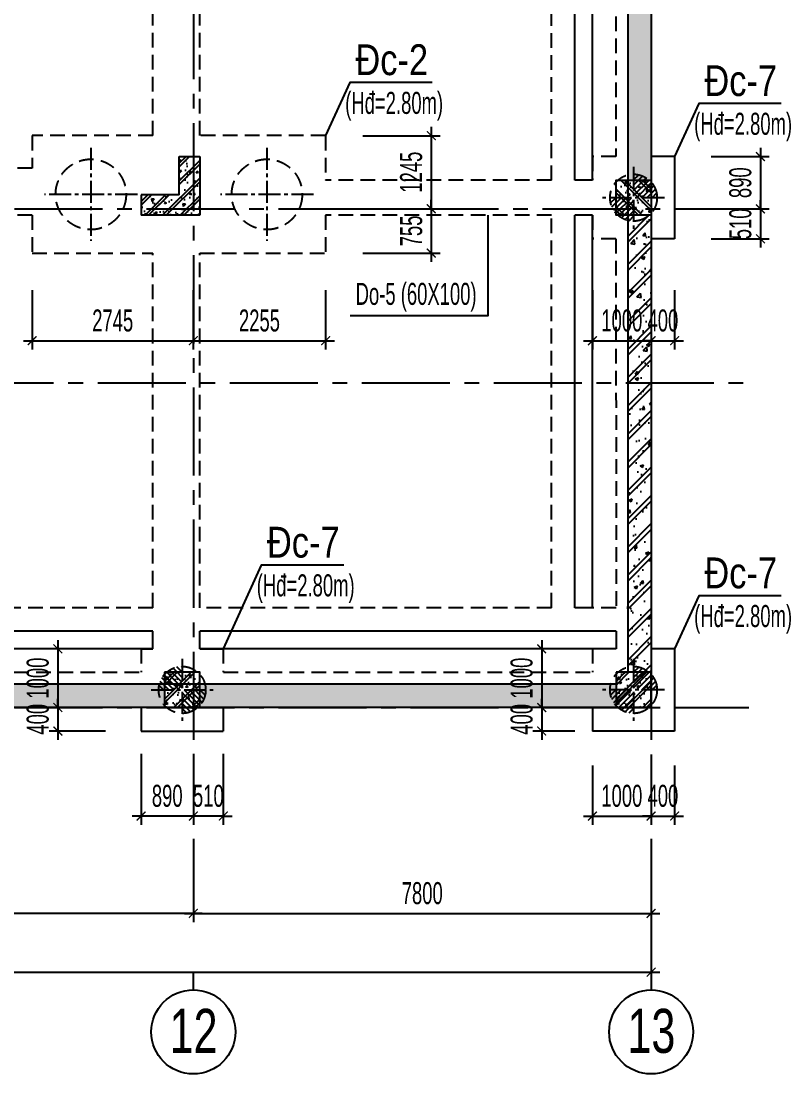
# Model space of a CAD drawing. Extents: x 1719887 to 1865417, y -150890 to 59748.
# Drawn here: x 1827744 to 1840862, y -125375 to -107451 of the extents above; entities that cross this region are included whole.
import ezdxf
from ezdxf.enums import TextEntityAlignment as Align

# ---------------------------------------------------------------- set-up
doc = ezdxf.new("R2010")
doc.units = 0
doc.header["$LTSCALE"] = 1000
doc.header["$MEASUREMENT"] = 0
doc.header["$PDMODE"] = 3
doc.linetypes.add('CENTER2', pattern=[1.125, 0.75, -0.125, 0.125, -0.125])
doc.linetypes.add('HIDDEN', pattern=[0.375, 0.25, -0.125])
doc.layers.get('0').update_dxf_attribs({"linetype": 'CONTINUOUS'})
doc.layers.get('Defpoints').update_dxf_attribs({"linetype": 'CONTINUOUS'})
for name, color, linetype in [('CDC.01.AXIS', 160, 'CENTER2'), ('CDC.02.DIM', 1, 'CONTINUOUS'), ('CDC.03.BORDER', 3, 'CONTINUOUS'), ('CDC.04.HIDDEN', 8, 'HIDDEN'), ('CDC.05.STEEL', 4, 'CONTINUOUS'), ('CDC.06.TEXT', 2, 'CONTINUOUS'), ('CDC.10.HATCH', 9, 'CONTINUOUS'), ('CDC.11.NOTE', 8, 'CONTINUOUS'), ('KCS_CHI', 1, 'CONTINUOUS')]:
    doc.layers.add(name, color=color, linetype=linetype)
doc.styles.add('ARIAL', font='arial.ttf', dxfattribs={"width": 0.6})
doc.dimstyles.new('D150', dxfattribs={"dimscale": 150, "dimtxt": 2.5, "dimasz": 1, "dimexe": 1, "dimexo": 0, "dimgap": 1, "dimtad": 1, "dimdec": 0, "dimdsep": 46, "dimtxsty": 'ARIAL', "dimblk": 'ARCHTICK', "dimcen": 1, "dimdle": 1, "dimclrd": 1, "dimclre": 1, "dimclrt": 2, "dimadec": 0, "dimazin": 0, "dimtfac": 0.00072, "dimtdec": 0, "dimtix": 1, "dimtmove": 2, "dimatfit": 3, "dimldrblk": 'ARCHTICK', "dimfxl": 1, "dimtolj": 1, "dimlwd": -1, "dimlwe": -1, "dimarcsym": 0})

# ---------------------------------------------------------------- blocks, each defined once
blk = doc.blocks.new('_ARCHTICK')
at = {"color": 0, "linetype": 'ByBlock', "const_width": 0.15}
blk.add_lwpolyline([(-0.5, -0.5), (0.5, 0.5)], dxfattribs=at)
blk = doc.blocks.new('*D15')
at = {"layer": 'CDC.02.DIM', "color": 1, "transparency": 16777216}
for p, q in [((1734550, -121372), (1734550, -123792)), ((1838480, -121372), (1838480, -123792)), ((1734400, -123642), (1838630, -123642))]:
    blk.add_line(p, q, dxfattribs=at)
at = {"layer": 'Defpoints', "color": 0, "transparency": 16777216}
for p in [(1734550, -121372), (1838480, -121372), (1838480, -123642)]:
    blk.add_point(p, dxfattribs=at)
at = {"layer": 'CDC.02.DIM', "color": 1, "transparency": 16777216, "xscale": 150, "yscale": 150, "zscale": 150, "rotation": 180}
blk.add_blockref('_ARCHTICK', (1734550, -123642), dxfattribs=at)
at = {"layer": 'CDC.02.DIM', "color": 1, "transparency": 16777216, "xscale": 150, "yscale": 150, "zscale": 150}
blk.add_blockref('_ARCHTICK', (1838480, -123642), dxfattribs=at)
at = {"layer": 'CDC.02.DIM', "color": 2, "transparency": 16777216, "insert": (1786515, -123300), "char_height": 375, "attachment_point": 5, "style": 'ARIAL'}
blk.add_mtext('\\A1;103930', dxfattribs=at)
blk = doc.blocks.new('MONG')
at = {"layer": 'CDC.10.HATCH'}
h = blk.add_hatch(dxfattribs=at)
h.set_pattern_fill('CHAU-01', color=256, scale=80, style=0, pattern_type=2)
h.set_pattern_definition([(50, (-5e-10, -95344.57), (573.80815, -50.20171), [60, -660]), (355, (-5e-10, -95344.6), (-111.00107, 601.7537), [48, -528]), (100.4514, (47.8, -95348.76), (462.8075, 551.55163), [50.99215, -560.91369]), (46.1842, (-5e-10, -95184.6), (853.79284, -132.4152), [90, -990]), (96.6356, (71.15, -95195.6), (747.73016, 779.2943), [76.48823, -841.3704]), (351.1842, (-5e-10, -95184.6), (747.72956, 779.2949), [72, -792]), (21, (80, -95224.57), (477.52564, -322.09511), [60, -660]), (326, (80, -95224.6), (194.65227, 580.12004), [48, -528]), (71.4514, (119.8, -95251.4), (672.1781, 258.0244), [50.99215, -560.91369]), (37.5, (-5e-10, -95344.57), (9.727884, 266.315083), [0, -521.6, 0, -536, 0, -530]), (7.5, (-5e-10, -95344.57), (210.45563, 315.52937), [0, -305.6, 0, -509.6, 0, -202]), (327.5, (-178.4, -95344.57), (427.05795, -18.043897), [0, -200, 0, -624, 0, -828]), (317.5, (-258.4, -95344.57), (466.548935, 80.083986), [0, -260, 0, -414.4, 0, -588]), (45, (-5e-10, -95344.57), (-240.416306, 240.416306), []), (45, (-5e-10, -95246.57), (-240.416306, 240.416306), [])])
h.paths.add_polyline_path([(1838481, -103813), (1838081, -103813), (1838081, -110158), (1838481, -110158)])
h.paths.add_polyline_path([(1838481, -96348), (1838081, -96348), (1838081, -103213), (1838481, -103213)])
h.paths.add_polyline_path([(1838480, -87748), (1838080, -87748), (1838080, -95748), (1838480, -95748)])
h.paths.add_polyline_path([(1838480, -80497), (1838080, -80497), (1838080, -87148), (1838480, -87148)])
h.paths.add_polyline_path([(1838480, -73338), (1838080, -73338), (1838080, -79897), (1838480, -79897)])
h.paths.add_polyline_path([(1838480, -68554), (1838080, -68554), (1838080, -72738), (1838480, -72738)])
h.paths.add_polyline_path([(1838481, -116048), (1838481, -116048), (1838481, -116648), (1838481, -116648)])
h = blk.add_hatch(dxfattribs=at)
h.set_pattern_fill('CHAU-01', color=256, scale=50, style=0, pattern_type=2)
h.set_pattern_definition([(230, (3571359.47, -183495.4), (-358.63009, 31.376067), [37.5, -412.5]), (175, (3571359.47, -183495.4), (69.37567, -376.09607), [30, -330]), (280.4514, (3571329.6, -183492.77), (-289.25469, -344.71977), [31.870095, -350.571056]), (226.1842, (3571359.47, -183595.4), (-533.62052, 82.75951), [56.25, -618.75]), (276.6356, (3571315, -183588.5), (-467.33135, -487.05894), [47.80514, -525.8565]), (171.1842, (3571359.47, -183595.4), (-467.33097, -487.0593), [45, -495]), (201, (3571309.47, -183570.4), (-298.453526, 201.309445), [37.5, -412.5]), (146, (3571309.47, -183570.4), (-121.657666, -362.57502), [30, -330]), (251.4514, (3571284.6, -183553.6), (-420.111314, -161.26525), [31.870095, -350.571056]), (217.5, (3571359.47, -183495.39), (-6.079928, -166.446927), [0, -326, 0, -335, 0, -331.25]), (187.5, (3571359.47, -183495.39), (-131.534769, -197.205856), [0, -191, 0, -318.5, 0, -126.25]), (147.5, (3571470.97, -183495.39), (-266.911218, 11.277436), [0, -125, 0, -390, 0, -517.5]), (137.5, (3571520.97, -183495.39), (-291.593085, -50.05249), [0, -162.5, 0, -259, 0, -367.5]), (225, (3571359.47, -183495.39), (150.26019, -150.26019), []), (225, (3571359.47, -183556.64), (150.26019, -150.26019), [])])
h.paths.add_polyline_path([(1830680, -110648), (1830790, -110648), (1830790, -109757), (1830680, -109757)])
h.paths.add_polyline_path([(1829790, -110648), (1830680, -110648), (1830680, -109757), (1830440, -109757), (1830440, -110407), (1829790, -110407)])
h.paths.add_polyline_path([(1829790, -110757), (1830680, -110757), (1830680, -110648), (1829790, -110648)])
h.paths.add_polyline_path([(1830680, -110757), (1830790, -110757), (1830790, -110648), (1830680, -110648)])
h = blk.add_hatch(dxfattribs=at)
h.set_pattern_fill('CHAU-01', color=256, scale=50, angle=270, style=0, pattern_type=2)
h.set_pattern_definition([(320, (89124.7, -417479.05), (-31.376067, -358.63009), [37.5, -412.5]), (265, (89124.7, -417479.05), (376.09607, 69.37567), [30, -330]), (10.4514, (89122.08, -417508.93), (344.71977, -289.25469), [31.870095, -350.571056]), (316.1842, (89224.7, -417479.05), (-82.75951, -533.62052), [56.25, -618.75]), (6.6356, (89217.8, -417523.5), (487.05894, -467.33135), [47.80514, -525.8565]), (261.1842, (89224.7, -417479.05), (487.0593, -467.33097), [45, -495]), (291, (89199.7, -417529.05), (-201.309445, -298.453526), [37.5, -412.5]), (236, (89199.7, -417529.05), (362.57502, -121.657666), [30, -330]), (341.4514, (89182.92, -417553.9), (161.26525, -420.111314), [31.870095, -350.571056]), (307.5, (89124.69, -417479.05), (166.446927, -6.079928), [0, -326, 0, -335, 0, -331.25]), (277.5, (89124.7, -417479.05), (197.205856, -131.534769), [0, -191, 0, -318.5, 0, -126.25]), (237.5, (89124.7, -417367.55), (-11.277436, -266.911218), [0, -125, 0, -390, 0, -517.5]), (227.5, (89124.7, -417317.55), (50.05249, -291.593085), [0, -162.5, 0, -259, 0, -367.5]), (315, (89124.7, -417479.05), (150.26019, 150.26019), []), (315, (89185.94, -417479.05), (150.26019, 150.26019), [])])
h.paths.add_polyline_path([(1838481, -110758), (1837881, -110758), (1837881, -110158), (1838481, -110158)])
h = blk.add_hatch(dxfattribs=at)
h.set_pattern_fill('CHAU-01', color=256, scale=80, style=0, pattern_type=2)
h.set_pattern_definition([(50, (0, 0), (573.80815, -50.20171), [60, -660]), (355, (0, 0), (-111.00107, 601.7537), [48, -528]), (100.4514, (47.8, -4.2), (462.8075, 551.55163), [50.99215, -560.91369]), (46.1842, (0, 160), (853.79284, -132.4152), [90, -990]), (96.6356, (71.15, 149), (747.73016, 779.2943), [76.48823, -841.3704]), (351.1842, (0, 160), (747.72956, 779.2949), [72, -792]), (21, (80, 120), (477.52564, -322.09511), [60, -660]), (326, (80, 120), (194.65227, 580.12004), [48, -528]), (71.4514, (119.8, 93.16), (672.1781, 258.0244), [50.99215, -560.91369]), (37.5, (0, 0), (9.727884, 266.315083), [0, -521.6, 0, -536, 0, -530]), (7.5, (0, 0), (210.45563, 315.52937), [0, -305.6, 0, -509.6, 0, -202]), (327.5, (-178.4, 0), (427.05795, -18.043897), [0, -200, 0, -624, 0, -828]), (317.5, (-258.4, 0), (466.548935, 80.083986), [0, -260, 0, -414.4, 0, -588]), (45, (0, 0), (-240.416306, 240.416306), []), (45, (0, 98), (-240.416306, 240.416306), [])])
h.paths.add_polyline_path([(1838480, -110758), (1838081, -110758), (1838081, -113608), (1838480, -113608)])
h.paths.add_polyline_path([(1838480, -113608), (1838081, -113608), (1838081, -118538), (1838480, -118538)])
h = blk.add_hatch(dxfattribs=at)
h.set_pattern_fill('CHAU-01', color=256, scale=50, angle=270, style=0, pattern_type=2)
h.set_pattern_definition([(220, (3579546.3, -425858.95), (31.376067, -358.63009), [37.5, -412.5]), (275, (3579546.3, -425858.95), (-376.09607, 69.37567), [30, -330]), (169.5486, (3579548.92, -425888.84), (-344.71977, -289.25469), [31.870095, -350.571056]), (223.8158, (3579446.3, -425858.95), (82.75951, -533.62052), [56.25, -618.75]), (173.3644, (3579453.2, -425903.4), (-487.05894, -467.33135), [47.80514, -525.8565]), (278.8158, (3579446.3, -425858.95), (-487.0593, -467.33097), [45, -495]), (249, (3579471.3, -425908.95), (201.309445, -298.453526), [37.5, -412.5]), (304, (3579471.3, -425908.95), (-362.57502, -121.657666), [30, -330]), (198.5486, (3579488.1, -425933.82), (-161.26525, -420.111314), [31.870095, -350.571056]), (232.5, (3579546.31, -425858.95), (-166.446927, -6.079928), [0, -326, 0, -335, 0, -331.25]), (262.5, (3579546.3, -425858.95), (-197.205856, -131.534769), [0, -191, 0, -318.5, 0, -126.25]), (302.5, (3579546.31, -425747.45), (11.277436, -266.911218), [0, -125, 0, -390, 0, -517.5]), (312.5, (3579546.3, -425697.45), (-50.05249, -291.593085), [0, -162.5, 0, -259, 0, -367.5]), (225, (3579546.3, -425858.95), (-150.26019, 150.26019), []), (225, (3579485.06, -425858.95), (-150.26019, 150.26019), [])])
h.paths.add_polyline_path([(1830190, -119138), (1830790, -119138), (1830790, -118538), (1830190, -118538)])
h = blk.add_hatch(dxfattribs=at)
h.set_pattern_fill('CHAU-01', color=256, scale=50, angle=270, style=0, pattern_type=2)
h.set_pattern_definition([(220, (3587237.25, -425859.02), (31.376067, -358.63009), [37.5, -412.5]), (275, (3587237.25, -425859.02), (-376.09607, 69.37567), [30, -330]), (169.5486, (3587239.86, -425888.9), (-344.71977, -289.25469), [31.870095, -350.571056]), (223.8158, (3587137.25, -425859.02), (82.75951, -533.62052), [56.25, -618.75]), (173.3644, (3587144.15, -425903.5), (-487.05894, -467.33135), [47.80514, -525.8565]), (278.8158, (3587137.25, -425859), (-487.0593, -467.33097), [45, -495]), (249, (3587162.25, -425909.02), (201.309445, -298.453526), [37.5, -412.5]), (304, (3587162.25, -425909.02), (-362.57502, -121.657666), [30, -330]), (198.5486, (3587179.03, -425933.9), (-161.26525, -420.111314), [31.870095, -350.571056]), (232.5, (3587237.25, -425859.02), (-166.446927, -6.079928), [0, -326, 0, -335, 0, -331.25]), (262.5, (3587237.25, -425859.02), (-197.205856, -131.534769), [0, -191, 0, -318.5, 0, -126.25]), (302.5, (3587237.25, -425747.52), (11.277436, -266.911218), [0, -125, 0, -390, 0, -517.5]), (312.5, (3587237.25, -425697.52), (-50.05249, -291.593085), [0, -162.5, 0, -259, 0, -367.5]), (225, (3587237.25, -425859.02), (-150.26019, 150.26019), []), (225, (3587176, -425859.02), (-150.26019, 150.26019), [])])
h.paths.add_polyline_path([(1837881, -119138), (1838481, -119138), (1838481, -118538), (1837881, -118538)])
h = blk.add_hatch(dxfattribs=at)
h.set_pattern_fill('CHAU-01', color=256, scale=80, style=0, pattern_type=2)
h.set_pattern_definition([(50, (0, 0), (573.80815, -50.20171), [60, -660]), (355, (0, 0), (-111.00107, 601.7537), [48, -528]), (100.4514, (47.8, -4.2), (462.8075, 551.55163), [50.99215, -560.91369]), (46.1842, (0, 160), (853.79284, -132.4152), [90, -990]), (96.6356, (71.15, 149), (747.73016, 779.2943), [76.48823, -841.3704]), (351.1842, (0, 160), (747.72956, 779.2949), [72, -792]), (21, (80, 120), (477.52564, -322.09511), [60, -660]), (326, (80, 120), (194.65227, 580.12004), [48, -528]), (71.4514, (119.8, 93.16), (672.1781, 258.0244), [50.99215, -560.91369]), (37.5, (0, 0), (9.727884, 266.315083), [0, -521.6, 0, -536, 0, -530]), (7.5, (0, 0), (210.45563, 315.52937), [0, -305.6, 0, -509.6, 0, -202]), (327.5, (-178.4, 0), (427.05795, -18.043897), [0, -200, 0, -624, 0, -828]), (317.5, (-258.4, 0), (466.548935, 80.083986), [0, -260, 0, -414.4, 0, -588]), (45, (0, 0), (-240.416306, 240.416306), []), (45, (0, 98), (-240.416306, 240.416306), [])])
h.paths.add_polyline_path([(1837881, -118738), (1830790, -118738), (1830790, -119138), (1837881, -119138)])
h.paths.add_polyline_path([(1830190, -118738), (1822680, -118738), (1822680, -119138), (1830190, -119138)])
h.paths.add_polyline_path([(1822080, -118738), (1814480, -118738), (1814480, -119138), (1822080, -119138)])
h.paths.add_polyline_path([(1813880, -118738), (1806230, -118737), (1806230, -119137), (1813880, -119138)])
h.paths.add_polyline_path([(1805630, -118737), (1798170, -118737), (1798170, -119137), (1805630, -119137)])
h.paths.add_polyline_path([(1797570, -118737), (1790304, -118737), (1790304, -119137), (1797570, -119137)])
h.paths.add_polyline_path([(1789255, -118737), (1781880, -118737), (1781880, -119137), (1789255, -119137)])
h.paths.add_polyline_path([(1765130, -118737), (1757480, -118737), (1757480, -119137), (1765130, -119137)])
h.paths.add_polyline_path([(1756880, -118737), (1749280, -118737), (1749280, -119137), (1756880, -119137)])
h.paths.add_polyline_path([(1748680, -118737), (1741170, -118737), (1741170, -119137), (1748680, -119137)])
h.paths.add_polyline_path([(1740570, -118737), (1735149, -118737), (1735149, -119137), (1740570, -119137)])
at = {"layer": 'CDC.01.AXIS', "ltscale": 2}
for p, q in [((1830680, -61938), (1830680, -120474)), ((1838480, -61938), (1838480, -120474)), ((1733131, -110648), (1840145, -110648)), ((1734550, -113608), (1840145, -113608)), ((1733131, -119138), (1840145, -119138))]:
    blk.add_line(p, q, dxfattribs=at)
at = {"layer": 'CDC.05.STEEL'}
for p, q in [((1838080, -68112), (1838081, -118538)), ((1838480, -67954), (1838481, -118538)), ((1837881, -118738), (1735149, -118737)), ((1838481, -119138), (1734550, -119137))]:
    blk.add_line(p, q, dxfattribs=at)
at = {"layer": 'CDC.05.STEEL', "ltscale": 2000}
for p, q in [((1830440, -110407), (1830440, -109757)), ((1830440, -109757), (1830790, -109757)), ((1830790, -109757), (1830790, -110757)), ((1829790, -110407), (1829790, -110757)), ((1830440, -110407), (1829790, -110407)), ((1830790, -110757), (1829790, -110757))]:
    blk.add_line(p, q, dxfattribs=at)
for points in [[(1838481, -110158), (1838481, -110758), (1837881, -110758), (1837881, -110158)], [(1830190, -118538), (1830190, -119138), (1830790, -119138), (1830790, -118538)], [(1837881, -118538), (1837881, -119138), (1838481, -119138), (1838481, -118538)]]:
    blk.add_lwpolyline(points, close=True, dxfattribs=at)
blk = doc.blocks.new('*D33')
at = {"layer": 'CDC.02.DIM', "color": 1, "transparency": 16777216}
for p, q in [((1822430, -121372), (1822430, -122792)), ((1830680, -121372), (1830680, -122792)), ((1830830, -122642), (1822280, -122642))]:
    blk.add_line(p, q, dxfattribs=at)
at = {"layer": 'Defpoints', "color": 0, "transparency": 16777216}
for p in [(1822430, -121372), (1830680, -121372), (1822430, -122642)]:
    blk.add_point(p, dxfattribs=at)
at = {"layer": 'CDC.02.DIM', "color": 1, "transparency": 16777216, "xscale": 150, "yscale": 150, "zscale": 150, "rotation": 180}
blk.add_blockref('_ARCHTICK', (1822430, -122642), dxfattribs=at)
at = {"layer": 'CDC.02.DIM', "color": 1, "transparency": 16777216, "xscale": 150, "yscale": 150, "zscale": 150}
blk.add_blockref('_ARCHTICK', (1830680, -122642), dxfattribs=at)
at = {"layer": 'CDC.02.DIM', "color": 2, "transparency": 16777216, "insert": (1826555, -122300), "char_height": 375, "attachment_point": 5, "style": 'ARIAL'}
blk.add_mtext('\\A1;8250', dxfattribs=at)
blk = doc.blocks.new('*D38')
at = {"layer": 'CDC.02.DIM', "color": 1, "transparency": 16777216}
for p, q in [((1830680, -121372), (1830680, -122792)), ((1838480, -121372), (1838480, -122792)), ((1830530, -122642), (1838630, -122642))]:
    blk.add_line(p, q, dxfattribs=at)
at = {"layer": 'Defpoints', "color": 0, "transparency": 16777216}
for p in [(1830680, -121372), (1838480, -121372), (1838480, -122642)]:
    blk.add_point(p, dxfattribs=at)
at = {"layer": 'CDC.02.DIM', "color": 1, "transparency": 16777216, "xscale": 150, "yscale": 150, "zscale": 150, "rotation": 180}
blk.add_blockref('_ARCHTICK', (1830680, -122642), dxfattribs=at)
at = {"layer": 'CDC.02.DIM', "color": 1, "transparency": 16777216, "xscale": 150, "yscale": 150, "zscale": 150}
blk.add_blockref('_ARCHTICK', (1838480, -122642), dxfattribs=at)
at = {"layer": 'CDC.02.DIM', "color": 2, "transparency": 16777216, "insert": (1834580, -122300), "char_height": 375, "attachment_point": 5, "style": 'ARIAL'}
blk.add_mtext('\\A1;7800', dxfattribs=at)
blk = doc.blocks.new('*D235')
at = {"layer": 'CDC.02.DIM', "color": 1, "transparency": 16777216}
for p, q in [((1827934, -112030), (1827934, -113042)), ((1830679, -112030), (1830679, -113042)), ((1827784, -112892), (1830829, -112892))]:
    blk.add_line(p, q, dxfattribs=at)
at = {"layer": 'Defpoints', "color": 0, "transparency": 16777216}
for p in [(1827934, -112030), (1830679, -112030), (1830679, -112892)]:
    blk.add_point(p, dxfattribs=at)
at = {"layer": 'CDC.02.DIM', "color": 1, "transparency": 16777216, "xscale": 150, "yscale": 150, "zscale": 150, "rotation": 180}
blk.add_blockref('_ARCHTICK', (1827934, -112892), dxfattribs=at)
at = {"layer": 'CDC.02.DIM', "color": 1, "transparency": 16777216, "xscale": 150, "yscale": 150, "zscale": 150}
blk.add_blockref('_ARCHTICK', (1830679, -112892), dxfattribs=at)
at = {"layer": 'CDC.02.DIM', "color": 2, "transparency": 16777216, "insert": (1829306, -112551), "char_height": 375, "attachment_point": 5, "style": 'ARIAL'}
blk.add_mtext('\\A1;2745', dxfattribs=at)
blk = doc.blocks.new('*D236')
at = {"layer": 'CDC.02.DIM', "color": 1, "transparency": 16777216}
for p, q in [((1830679, -112030), (1830679, -113042)), ((1832934, -112030), (1832934, -113042)), ((1830529, -112892), (1833084, -112892))]:
    blk.add_line(p, q, dxfattribs=at)
at = {"layer": 'Defpoints', "color": 0, "transparency": 16777216}
for p in [(1830679, -112030), (1832934, -112030), (1832934, -112892)]:
    blk.add_point(p, dxfattribs=at)
at = {"layer": 'CDC.02.DIM', "color": 1, "transparency": 16777216, "xscale": 150, "yscale": 150, "zscale": 150, "rotation": 180}
blk.add_blockref('_ARCHTICK', (1830679, -112892), dxfattribs=at)
at = {"layer": 'CDC.02.DIM', "color": 1, "transparency": 16777216, "xscale": 150, "yscale": 150, "zscale": 150}
blk.add_blockref('_ARCHTICK', (1832934, -112892), dxfattribs=at)
at = {"layer": 'CDC.02.DIM', "color": 2, "transparency": 16777216, "insert": (1831806, -112551), "char_height": 375, "attachment_point": 5, "style": 'ARIAL'}
blk.add_mtext('\\A1;2255', dxfattribs=at)
blk = doc.blocks.new('*D307')
at = {"layer": 'CDC.02.DIM', "color": 1, "transparency": 16777216}
for p, q in [((1830680, -119923), (1830680, -121135)), ((1831190, -119923), (1831190, -121135)), ((1830680, -120985), (1830530, -120985)), ((1831190, -120985), (1830680, -120985)), ((1831190, -120985), (1831340, -120985))]:
    blk.add_line(p, q, dxfattribs=at)
at = {"layer": 'Defpoints', "color": 0, "transparency": 16777216}
for p in [(1830680, -119923), (1831190, -119923), (1830680, -120985)]:
    blk.add_point(p, dxfattribs=at)
at = {"layer": 'CDC.02.DIM', "color": 1, "transparency": 16777216, "xscale": 150, "yscale": 150, "zscale": 150}
blk.add_blockref('_ARCHTICK', (1830680, -120985), dxfattribs=at)
at = {"layer": 'CDC.02.DIM', "color": 1, "transparency": 16777216, "xscale": 150, "yscale": 150, "zscale": 150, "rotation": 180}
blk.add_blockref('_ARCHTICK', (1831190, -120985), dxfattribs=at)
at = {"layer": 'CDC.02.DIM', "color": 2, "transparency": 16777216, "insert": (1830935, -120643), "char_height": 375, "attachment_point": 5, "style": 'ARIAL'}
blk.add_mtext('\\A1;510', dxfattribs=at)
blk = doc.blocks.new('*D308')
at = {"layer": 'CDC.02.DIM', "color": 1, "transparency": 16777216}
for p, q in [((1829790, -119923), (1829790, -121135)), ((1830680, -119923), (1830680, -121135)), ((1830830, -120985), (1829640, -120985))]:
    blk.add_line(p, q, dxfattribs=at)
at = {"layer": 'Defpoints', "color": 0, "transparency": 16777216}
for p in [(1829790, -119923), (1830680, -119923), (1829790, -120985)]:
    blk.add_point(p, dxfattribs=at)
at = {"layer": 'CDC.02.DIM', "color": 1, "transparency": 16777216, "xscale": 150, "yscale": 150, "zscale": 150, "rotation": 180}
blk.add_blockref('_ARCHTICK', (1829790, -120985), dxfattribs=at)
at = {"layer": 'CDC.02.DIM', "color": 1, "transparency": 16777216, "xscale": 150, "yscale": 150, "zscale": 150}
blk.add_blockref('_ARCHTICK', (1830680, -120985), dxfattribs=at)
at = {"layer": 'CDC.02.DIM', "color": 2, "transparency": 16777216, "insert": (1830235, -120643), "char_height": 375, "attachment_point": 5, "style": 'ARIAL'}
blk.add_mtext('\\A1;890', dxfattribs=at)
blk = doc.blocks.new('*D325')
at = {"layer": 'CDC.02.DIM', "color": 1, "transparency": 16777216}
for p, q in [((1828371, -117988), (1828371, -119287)), ((1829184, -118138), (1828221, -118138)), ((1829184, -119137), (1828221, -119137))]:
    blk.add_line(p, q, dxfattribs=at)
at = {"layer": 'Defpoints', "color": 0, "transparency": 16777216}
for p in [(1829184, -118138), (1828371, -119137), (1829184, -119137)]:
    blk.add_point(p, dxfattribs=at)
at = {"layer": 'CDC.02.DIM', "color": 1, "transparency": 16777216, "xscale": 150, "yscale": 150, "zscale": 150}
for p, rotation in [((1828371, -118138), 90), ((1828371, -119137), 270)]:
    blk.add_blockref('_ARCHTICK', p, dxfattribs=dict(at, rotation=rotation))
at = {"layer": 'CDC.02.DIM', "color": 2, "transparency": 16777216, "insert": (1828030, -118637), "char_height": 375, "attachment_point": 5, "rotation": 90, "style": 'ARIAL'}
blk.add_mtext('\\A1;1000', dxfattribs=at)
blk = doc.blocks.new('*D326')
at = {"layer": 'CDC.02.DIM', "color": 1, "transparency": 16777216}
for p, q in [((1828371, -119137), (1828371, -118987)), ((1829184, -119137), (1828221, -119137)), ((1828371, -119137), (1828371, -119538)), ((1829184, -119538), (1828221, -119538)), ((1828371, -119538), (1828371, -119688))]:
    blk.add_line(p, q, dxfattribs=at)
at = {"layer": 'Defpoints', "color": 0, "transparency": 16777216}
for p in [(1829184, -119137), (1828371, -119538), (1829184, -119538)]:
    blk.add_point(p, dxfattribs=at)
at = {"layer": 'CDC.02.DIM', "color": 1, "transparency": 16777216, "xscale": 150, "yscale": 150, "zscale": 150}
for p, rotation in [((1828371, -119137), 270), ((1828371, -119538), 90)]:
    blk.add_blockref('_ARCHTICK', p, dxfattribs=dict(at, rotation=rotation))
at = {"layer": 'CDC.02.DIM', "color": 2, "transparency": 16777216, "insert": (1828030, -119337), "char_height": 375, "attachment_point": 5, "rotation": 90, "style": 'ARIAL'}
blk.add_mtext('\\A1;400', dxfattribs=at)
blk = doc.blocks.new('*D347')
at = {"layer": 'CDC.02.DIM', "color": 1, "transparency": 16777216}
for p, q in [((1837480, -112030), (1837480, -113042)), ((1838480, -112030), (1838480, -113042)), ((1837330, -112892), (1838630, -112892))]:
    blk.add_line(p, q, dxfattribs=at)
at = {"layer": 'Defpoints', "color": 0, "transparency": 16777216}
for p in [(1837480, -112030), (1838480, -112030), (1838480, -112892)]:
    blk.add_point(p, dxfattribs=at)
at = {"layer": 'CDC.02.DIM', "color": 1, "transparency": 16777216, "xscale": 150, "yscale": 150, "zscale": 150, "rotation": 180}
blk.add_blockref('_ARCHTICK', (1837480, -112892), dxfattribs=at)
at = {"layer": 'CDC.02.DIM', "color": 1, "transparency": 16777216, "xscale": 150, "yscale": 150, "zscale": 150}
blk.add_blockref('_ARCHTICK', (1838480, -112892), dxfattribs=at)
at = {"layer": 'CDC.02.DIM', "color": 2, "transparency": 16777216, "insert": (1837980, -112551), "char_height": 375, "attachment_point": 5, "style": 'ARIAL'}
blk.add_mtext('\\A1;1000', dxfattribs=at)
blk = doc.blocks.new('*D348')
at = {"layer": 'CDC.02.DIM', "color": 1, "transparency": 16777216}
for p, q in [((1838480, -112030), (1838480, -113042)), ((1838880, -112030), (1838880, -113042)), ((1838480, -112892), (1838330, -112892)), ((1838480, -112892), (1838880, -112892)), ((1838880, -112892), (1839030, -112892))]:
    blk.add_line(p, q, dxfattribs=at)
at = {"layer": 'Defpoints', "color": 0, "transparency": 16777216}
for p in [(1838480, -112030), (1838880, -112030), (1838880, -112892)]:
    blk.add_point(p, dxfattribs=at)
at = {"layer": 'CDC.02.DIM', "color": 1, "transparency": 16777216, "xscale": 150, "yscale": 150, "zscale": 150}
blk.add_blockref('_ARCHTICK', (1838480, -112892), dxfattribs=at)
at = {"layer": 'CDC.02.DIM', "color": 1, "transparency": 16777216, "xscale": 150, "yscale": 150, "zscale": 150, "rotation": 180}
blk.add_blockref('_ARCHTICK', (1838880, -112892), dxfattribs=at)
at = {"layer": 'CDC.02.DIM', "color": 2, "transparency": 16777216, "insert": (1838680, -112551), "char_height": 375, "attachment_point": 5, "style": 'ARIAL'}
blk.add_mtext('\\A1;400', dxfattribs=at)
blk = doc.blocks.new('*D349')
at = {"layer": 'CDC.02.DIM', "color": 1, "transparency": 16777216}
for p, q in [((1837480, -120123), (1837480, -121135)), ((1838480, -120123), (1838480, -121135)), ((1837330, -120985), (1838630, -120985))]:
    blk.add_line(p, q, dxfattribs=at)
at = {"layer": 'Defpoints', "color": 0, "transparency": 16777216}
for p in [(1837480, -120123), (1838480, -120123), (1838480, -120985)]:
    blk.add_point(p, dxfattribs=at)
at = {"layer": 'CDC.02.DIM', "color": 1, "transparency": 16777216, "xscale": 150, "yscale": 150, "zscale": 150, "rotation": 180}
blk.add_blockref('_ARCHTICK', (1837480, -120985), dxfattribs=at)
at = {"layer": 'CDC.02.DIM', "color": 1, "transparency": 16777216, "xscale": 150, "yscale": 150, "zscale": 150}
blk.add_blockref('_ARCHTICK', (1838480, -120985), dxfattribs=at)
at = {"layer": 'CDC.02.DIM', "color": 2, "transparency": 16777216, "insert": (1837980, -120643), "char_height": 375, "attachment_point": 5, "style": 'ARIAL'}
blk.add_mtext('\\A1;1000', dxfattribs=at)
blk = doc.blocks.new('*D350')
at = {"layer": 'CDC.02.DIM', "color": 1, "transparency": 16777216}
for p, q in [((1838480, -120123), (1838480, -121135)), ((1838880, -120123), (1838880, -121135)), ((1838480, -120985), (1838330, -120985)), ((1838480, -120985), (1838880, -120985)), ((1838880, -120985), (1839030, -120985))]:
    blk.add_line(p, q, dxfattribs=at)
at = {"layer": 'Defpoints', "color": 0, "transparency": 16777216}
for p in [(1838480, -120123), (1838880, -120123), (1838880, -120985)]:
    blk.add_point(p, dxfattribs=at)
at = {"layer": 'CDC.02.DIM', "color": 1, "transparency": 16777216, "xscale": 150, "yscale": 150, "zscale": 150}
blk.add_blockref('_ARCHTICK', (1838480, -120985), dxfattribs=at)
at = {"layer": 'CDC.02.DIM', "color": 1, "transparency": 16777216, "xscale": 150, "yscale": 150, "zscale": 150, "rotation": 180}
blk.add_blockref('_ARCHTICK', (1838880, -120985), dxfattribs=at)
at = {"layer": 'CDC.02.DIM', "color": 2, "transparency": 16777216, "insert": (1838680, -120643), "char_height": 375, "attachment_point": 5, "style": 'ARIAL'}
blk.add_mtext('\\A1;400', dxfattribs=at)
blk = doc.blocks.new('*D362')
at = {"layer": 'CDC.02.DIM', "color": 1, "transparency": 16777216}
for p, q in [((1840342, -109608), (1840342, -110798)), ((1839502, -109758), (1840492, -109758)), ((1839502, -110648), (1840492, -110648))]:
    blk.add_line(p, q, dxfattribs=at)
at = {"layer": 'Defpoints', "color": 0, "transparency": 16777216}
for p in [(1839502, -109758), (1839502, -110648), (1840342, -110648)]:
    blk.add_point(p, dxfattribs=at)
at = {"layer": 'CDC.02.DIM', "color": 1, "transparency": 16777216, "xscale": 150, "yscale": 150, "zscale": 150}
for p, rotation in [((1840342, -109758), 90), ((1840342, -110648), 270)]:
    blk.add_blockref('_ARCHTICK', p, dxfattribs=dict(at, rotation=rotation))
at = {"layer": 'CDC.02.DIM', "color": 2, "transparency": 16777216, "insert": (1840001, -110203), "char_height": 375, "attachment_point": 5, "rotation": 90, "style": 'ARIAL'}
blk.add_mtext('\\A1;890', dxfattribs=at)
blk = doc.blocks.new('*D363')
at = {"layer": 'CDC.02.DIM', "color": 1, "transparency": 16777216}
for p, q in [((1840342, -110648), (1840342, -110498)), ((1839502, -110648), (1840492, -110648)), ((1840342, -110648), (1840342, -111158)), ((1839502, -111158), (1840492, -111158)), ((1840342, -111158), (1840342, -111308))]:
    blk.add_line(p, q, dxfattribs=at)
at = {"layer": 'Defpoints', "color": 0, "transparency": 16777216}
for p in [(1839502, -110648), (1839502, -111158), (1840342, -111158)]:
    blk.add_point(p, dxfattribs=at)
at = {"layer": 'CDC.02.DIM', "color": 1, "transparency": 16777216, "xscale": 150, "yscale": 150, "zscale": 150}
for p, rotation in [((1840342, -110648), 270), ((1840342, -111158), 90)]:
    blk.add_blockref('_ARCHTICK', p, dxfattribs=dict(at, rotation=rotation))
at = {"layer": 'CDC.02.DIM', "color": 2, "transparency": 16777216, "insert": (1840001, -110903), "char_height": 375, "attachment_point": 5, "rotation": 90, "style": 'ARIAL'}
blk.add_mtext('\\A1;510', dxfattribs=at)
blk = doc.blocks.new('*D364')
at = {"layer": 'CDC.02.DIM', "color": 1, "transparency": 16777216}
for p, q in [((1836615, -117988), (1836615, -119288)), ((1837180, -118138), (1836465, -118138)), ((1837180, -119138), (1836465, -119138))]:
    blk.add_line(p, q, dxfattribs=at)
at = {"layer": 'Defpoints', "color": 0, "transparency": 16777216}
for p in [(1837180, -118138), (1836615, -119138), (1837180, -119138)]:
    blk.add_point(p, dxfattribs=at)
at = {"layer": 'CDC.02.DIM', "color": 1, "transparency": 16777216, "xscale": 150, "yscale": 150, "zscale": 150}
for p, rotation in [((1836615, -118138), 90), ((1836615, -119138), 270)]:
    blk.add_blockref('_ARCHTICK', p, dxfattribs=dict(at, rotation=rotation))
at = {"layer": 'CDC.02.DIM', "color": 2, "transparency": 16777216, "insert": (1836274, -118638), "char_height": 375, "attachment_point": 5, "rotation": 90, "style": 'ARIAL'}
blk.add_mtext('\\A1;1000', dxfattribs=at)
blk = doc.blocks.new('*D365')
at = {"layer": 'CDC.02.DIM', "color": 1, "transparency": 16777216}
for p, q in [((1836615, -119138), (1836615, -118988)), ((1837180, -119138), (1836465, -119138)), ((1836615, -119138), (1836615, -119538)), ((1837180, -119538), (1836465, -119538)), ((1836615, -119538), (1836615, -119688))]:
    blk.add_line(p, q, dxfattribs=at)
at = {"layer": 'Defpoints', "color": 0, "transparency": 16777216}
for p in [(1837180, -119138), (1836615, -119538), (1837180, -119538)]:
    blk.add_point(p, dxfattribs=at)
at = {"layer": 'CDC.02.DIM', "color": 1, "transparency": 16777216, "xscale": 150, "yscale": 150, "zscale": 150}
for p, rotation in [((1836615, -119138), 270), ((1836615, -119538), 90)]:
    blk.add_blockref('_ARCHTICK', p, dxfattribs=dict(at, rotation=rotation))
at = {"layer": 'CDC.02.DIM', "color": 2, "transparency": 16777216, "insert": (1836274, -119338), "char_height": 375, "attachment_point": 5, "rotation": 90, "style": 'ARIAL'}
blk.add_mtext('\\A1;400', dxfattribs=at)
blk = doc.blocks.new('*D427')
at = {"layer": 'CDC.02.DIM', "color": 1, "transparency": 16777216}
for p, q in [((1834734, -109252), (1834734, -110797)), ((1833570, -109402), (1834884, -109402)), ((1833570, -110647), (1834884, -110647))]:
    blk.add_line(p, q, dxfattribs=at)
at = {"layer": 'Defpoints', "color": 0, "transparency": 16777216}
for p in [(1833570, -109402), (1833570, -110647), (1834734, -110647)]:
    blk.add_point(p, dxfattribs=at)
at = {"layer": 'CDC.02.DIM', "color": 1, "transparency": 16777216, "xscale": 150, "yscale": 150, "zscale": 150}
for p, rotation in [((1834734, -109402), 90), ((1834734, -110647), 270)]:
    blk.add_blockref('_ARCHTICK', p, dxfattribs=dict(at, rotation=rotation))
at = {"layer": 'CDC.02.DIM', "color": 2, "transparency": 16777216, "insert": (1834392, -110024), "char_height": 375, "attachment_point": 5, "rotation": 90, "style": 'ARIAL'}
blk.add_mtext('\\A1;1245', dxfattribs=at)
blk = doc.blocks.new('*D428')
at = {"layer": 'CDC.02.DIM', "color": 1, "transparency": 16777216}
for p, q in [((1834734, -110647), (1834734, -110497)), ((1833570, -110647), (1834884, -110647)), ((1834734, -110647), (1834734, -111402)), ((1833570, -111402), (1834884, -111402)), ((1834734, -111402), (1834734, -111552))]:
    blk.add_line(p, q, dxfattribs=at)
at = {"layer": 'Defpoints', "color": 0, "transparency": 16777216}
for p in [(1833570, -110647), (1833570, -111402), (1834734, -111402)]:
    blk.add_point(p, dxfattribs=at)
at = {"layer": 'CDC.02.DIM', "color": 1, "transparency": 16777216, "xscale": 150, "yscale": 150, "zscale": 150}
for p, rotation in [((1834734, -110647), 270), ((1834734, -111402), 90)]:
    blk.add_blockref('_ARCHTICK', p, dxfattribs=dict(at, rotation=rotation))
at = {"layer": 'CDC.02.DIM', "color": 2, "transparency": 16777216, "insert": (1834393, -111024), "char_height": 375, "attachment_point": 5, "rotation": 90, "style": 'ARIAL'}
blk.add_mtext('\\A1;755', dxfattribs=at)

msp = doc.modelspace()

# ---------------------------------------------------------------- hatches: boundary and pattern name
at = {"layer": 'CDC.10.HATCH'}
h = msp.add_hatch(dxfattribs=at)
h.set_pattern_fill('ANSI31', color=256, scale=500, style=0)
h.set_pattern_definition([(45, (61516.18, -29073.42), (-44.1941738, 44.1941738), [])])
h.paths.add_polyline_path([(1838179.9, -110057.8), (1838179.9, -110457.8), (1838579.9, -110457.8, 0.4142136)])
h.paths.add_polyline_path([(1838179.9, -110457.8), (1837779.9, -110457.8, 0.4142136), (1838179.9, -110857.8)])
h = msp.add_hatch(dxfattribs=at)
h.set_pattern_fill('ANSI31', color=256, scale=500, style=0)
h.set_pattern_definition([(135, (3607153.346, -37453.253), (44.1941738, 44.1941738), [])])
edge = h.paths.add_edge_path()
edge.add_line((1830489.7, -118437.6), (1830489.7, -118837.6))
edge.add_line((1830489.7, -118837.6), (1830089.7, -118837.6))
edge.add_ellipse((1830489.7, -118837.6), major_axis=(282.8, 282.8), ratio=1, start_angle=45, end_angle=135, ccw=False)
edge = h.paths.add_edge_path()
edge.add_line((1830489.7, -118837.6), (1830889.7, -118837.6))
edge.add_ellipse((1830489.7, -118837.6), major_axis=(282.8, 282.8), ratio=1, start_angle=225, end_angle=315, ccw=False)
edge.add_line((1830489.7, -119237.6), (1830489.7, -118837.6))
h = msp.add_hatch(dxfattribs=at)
h.set_pattern_fill('ANSI31', color=256, scale=500, style=0)
h.set_pattern_definition([(45, (61515.89, -37453.373), (-44.1941738, 44.1941738), [])])
h.paths.add_polyline_path([(1838179.6, -118437.7), (1838179.6, -118837.7), (1838579.6, -118837.7, 0.4142136)])
h.paths.add_polyline_path([(1838179.6, -118837.7), (1837779.6, -118837.7, 0.4142136), (1838179.6, -119237.7)])

# ---------------------------------------------------------------- linework, layer by layer
at = {"layer": 'CDC.01.AXIS', "ltscale": 0.5}
for p, q in [((1828933.8, -109609.9), (1828933.8, -111193.9)), ((1831933.8, -109609.9), (1831933.8, -111193.9)), ((1838179.9, -109929.8), (1838179.9, -110985.8)), ((1829725.8, -110401.9), (1828141.8, -110401.9)), ((1832725.8, -110401.9), (1831141.8, -110401.9)), ((1838707.9, -110457.8), (1837651.9, -110457.8)), ((1830489.7, -118309.6), (1830489.7, -119365.6)), ((1838179.6, -118309.7), (1838179.6, -119365.7)), ((1829961.7, -118837.6), (1831017.7, -118837.6)), ((1838707.6, -118837.7), (1837651.6, -118837.7))]:
    msp.add_line(p, q, dxfattribs=at)
at = {"layer": 'CDC.03.BORDER'}
for p, q in [((1837179.9, -110157.4), (1837179.9, -103597.7)), ((1837479.9, -110157.4), (1837479.9, -103597.7)), ((1838879.9, -109757.8), (1838480.9, -109757.8)), ((1838879.9, -109757.8), (1838879.9, -111157.8)), ((1837479.9, -110157.4), (1837179.9, -110157.4)), ((1837479.9, -110757.4), (1837179.9, -110757.4)), ((1837179.9, -117437.6), (1837179.9, -110757.4)), ((1837479.9, -117437.6), (1837479.9, -110757.4)), ((1838879.9, -111157.8), (1838480.9, -111157.8)), ((1837479.9, -117437.6), (1837179.9, -117437.6)), ((1829989.7, -117837.6), (1822779.7, -117837.6)), ((1829989.7, -118137.6), (1829989.7, -117837.6)), ((1830789.7, -118137.6), (1830789.7, -117837.6)), ((1837881, -117837.6), (1830789.7, -117837.6)), ((1837881, -117837.6), (1837881.1, -118137.7)), ((1829989.7, -118137.6), (1822779.7, -118137.6)), ((1829789.7, -118137.6), (1829989.7, -118137.6)), ((1830789.7, -118137.6), (1831189.7, -118137.6)), ((1837479.9, -118137.6), (1830789.7, -118137.6)), ((1837881.1, -118137.7), (1837479.6, -118137.7)), ((1838879.6, -118137.7), (1838481.1, -118137.7)), ((1838879.6, -118137.7), (1838879.6, -119537.7)), ((1829789.7, -119137.1), (1829789.7, -119537.6)), ((1831189.7, -119137.1), (1831189.7, -119537.6)), ((1837479.6, -119137.7), (1837479.6, -119537.7)), ((1829789.7, -119537.6), (1831189.7, -119537.6)), ((1838879.6, -119537.7), (1837479.6, -119537.7))]:
    msp.add_line(p, q, dxfattribs=at)
at = {"layer": 'CDC.04.HIDDEN'}
for p, q in [((1836779.9, -110157.4), (1836779.9, -103597.7)), ((1837880.7, -103997.7), (1837880.9, -109757.8)), ((1829989.7, -109401.9), (1829989.7, -104297.7)), ((1830789.7, -109401.9), (1830789.7, -104297.7)), ((1829989.7, -109401.9), (1827933.8, -109401.9)), ((1827933.8, -109401.9), (1827933.8, -109957.4)), ((1832933.8, -109401.9), (1830789.7, -109401.9)), ((1832933.8, -109401.9), (1832933.8, -110157.4)), ((1837479.9, -109757.8), (1837479.9, -110157.4)), ((1837880.9, -109757.8), (1837479.9, -109757.8)), ((1827933.8, -109957.4), (1823379.7, -109957.4)), ((1836779.9, -110157.4), (1832933.8, -110157.4)), ((1827933.8, -110757.4), (1823379.7, -110757.4)), ((1827933.8, -110757.4), (1827933.8, -111401.9)), ((1832933.8, -110757.4), (1832933.8, -111401.9)), ((1836779.9, -110757.4), (1832933.8, -110757.4)), ((1836779.9, -117437.6), (1836779.9, -110757.4)), ((1837479.9, -110757.4), (1837479.9, -111157.8)), ((1837880.9, -111157.8), (1837479.9, -111157.8)), ((1837880.9, -111157.8), (1837881.1, -117437.6)), ((1827933.8, -111401.9), (1829989.7, -111401.9)), ((1829989.7, -117437.6), (1829989.7, -111401.9)), ((1830789.7, -111401.9), (1832933.8, -111401.9)), ((1830789.7, -117437.6), (1830789.7, -111401.9)), ((1829989.7, -117437.6), (1822779.7, -117437.6)), ((1836779.9, -117437.6), (1830789.7, -117437.6)), ((1837881.1, -117437.6), (1837479.9, -117437.6)), ((1829789.7, -118137.6), (1829789.7, -118537.1)), ((1831189.7, -118137.6), (1831189.7, -118537.1)), ((1837479.6, -118137.7), (1837479.6, -118537)), ((1823129.7, -118537.1), (1829791.1, -118537.1)), ((1831191.1, -118537.1), (1837479.6, -118537))]:
    msp.add_line(p, q, dxfattribs=at)
for centre, radius in [((1828933.8, -110401.9), 600), ((1831933.8, -110401.9), 600), ((1838179.9, -110457.8), 400), ((1830489.7, -118837.6), 400), ((1838179.6, -118837.7), 400)]:
    msp.add_circle(centre, radius, dxfattribs=at)
at = {"layer": 'CDC.11.NOTE'}
for points in [[(1834748.8, -108499.1), (1833344.1, -108499.1), (1832933.8, -109401.9)], [(1840694.9, -108855), (1839290.1, -108855), (1838879.9, -109757.8)], [(1835697.1, -110757.4), (1835697.1, -112469.1), (1833349.2, -112469.1)], [(1833241.8, -116713), (1831837, -116713), (1831189.7, -118137.5)], [(1840694.6, -117234.9), (1839289.8, -117234.9), (1838879.6, -118137.7)]]:
    msp.add_lwpolyline(points, dxfattribs=at)
at = {"layer": 'KCS_CHI'}
for p, q in [((1830679.7, -123641.8), (1830679.7, -123943.7)), ((1838479.7, -123641.8), (1838479.7, -123943.7))]:
    msp.add_line(p, q, dxfattribs=at)
for centre in [(1830679.7, -124659.6), (1838479.7, -124659.6)]:
    msp.add_circle(centre, 715.9, dxfattribs=at)

# ---------------------------------------------------------------- block references
at = {"layer": 'CDC.10.HATCH'}
msp.add_blockref('MONG', (0, 0), dxfattribs=at)

# ---------------------------------------------------------------- texts
at = {"layer": 'CDC.06.TEXT', "style": 'ARIAL'}
for s, height, width, p in [('Đc-2', 525, 0.8, (1834059.9, -108108.9)), ('Đc-7', 525, 0.8, (1840005.9, -108464.9)), ('(Hđ=2.80m)', 375, 0.6, (1834101.3, -108843.8)), ('(Hđ=2.80m)', 375, 0.6, (1840047.3, -109199.7)), ('Do-5 (60X100)', 375, 0.6, (1834475.6, -112095.1)), ('Đc-7', 525, 0.8, (1832552.8, -116322.9)), ('Đc-7', 525, 0.8, (1840005.6, -116844.8)), ('(Hđ=2.80m)', 375, 0.6, (1832594.2, -117057.7)), ('(Hđ=2.80m)', 375, 0.6, (1840047, -117579.7))]:
    msp.add_text(s, height=height, dxfattribs=dict(at, width=width)).set_placement(p, align=Align.MIDDLE_CENTER)
at = {"layer": 'CDC.06.TEXT', "char_height": 750, "width": 696.96, "attachment_point": 2, "line_spacing_factor": 0.938532}
for s, insert in [('{\\fArial|b0|i0|c0|p34;\\W0.7;12}', (1830684.3, -124267)), ('{\\fArial|b0|i0|c0|p34;\\W0.7;13}', (1838484.3, -124267))]:
    msp.add_mtext(s, dxfattribs=dict(at, insert=insert))

# ---------------------------------------------------------------- dimensions: what is measured, and where the dimension line sits
at = {"layer": 'CDC.02.DIM'}
for base, p1, p2, angle, picture, middle in [((1834733.7, -110646.7), (1833569.8, -109401.9), (1833569.8, -110646.7), 90, '*D427', (1834392.3, -110024.3)), ((1840342.3, -110647.7), (1839501.8, -109757.8), (1839501.8, -110647.7), 90, '*D362', (1840000.9, -110202.7)), ((1834733.7, -111401.9), (1833569.8, -110646.7), (1833569.8, -111401.9), 90, '*D428', (1834393, -111024.3)), ((1840342.3, -111157.8), (1839501.8, -110647.7), (1839501.8, -111157.8), 90, '*D363', (1840000.9, -110902.7)), ((1830678.7, -112892), (1827933.8, -112029.7), (1830678.7, -112029.7), 180, '*D235', (1829306.3, -112550.5)), ((1832933.8, -112892), (1830678.7, -112029.7), (1832933.8, -112029.7), 180, '*D236', (1831806.3, -112550.5)), ((1828371.077, -119137.1292), (1829183.596, -118137.6242), (1829183.596, -119137.1292), 90, '*D325', (1828029.6121, -118637.3767)), ((1836615, -119137.7), (1837179.7, -118137.7), (1837179.7, -119137.7), 90, '*D364', (1836273.6, -118637.7)), ((1828371.077, -119537.6242), (1829183.596, -119137.1292), (1829183.596, -119537.6242), 90, '*D326', (1828029.6121, -119337.3767)), ((1836615, -119537.7), (1837179.7, -119137.7), (1837179.7, -119537.7), 90, '*D365', (1836273.6, -119337.7)), ((1829789.7, -120984.9), (1830679.8, -119923), (1829789.7, -119923), 180, '*D308', (1830234.7, -120643.4)), ((1830679.8, -120984.9), (1831189.7, -119923), (1830679.8, -119923), 180, '*D307', (1830934.7, -120643.4)), ((1822429.7, -122641.8), (1830679.7, -121372.3), (1822429.7, -121372.3), 180, '*D33', (1826554.7, -122300.3))]:
    dim = msp.add_linear_dim(base=base, p1=p1, p2=p2, angle=angle, dimstyle='D150', dxfattribs=at)
    dim.commit()
    dim.dimension.update_dxf_attribs({"geometry": picture, "text_midpoint": middle})
for base, p1, p2, picture, middle in [((1838479.9, -112892), (1837479.9, -112029.7), (1838479.9, -112029.7), '*D347', (1837979.9, -112550.5)), ((1838879.9, -112892), (1838479.9, -112029.7), (1838879.9, -112029.7), '*D348', (1838679.9, -112550.5)), ((1838479.9, -120984.9), (1837479.9, -120122.6), (1838479.9, -120122.6), '*D349', (1837979.9, -120643.4)), ((1838879.9, -120984.9), (1838479.9, -120122.6), (1838879.9, -120122.6), '*D350', (1838679.9, -120643.4)), ((1838479.7, -123641.8), (1734549.7, -121372.3), (1838479.7, -121372.3), '*D15', (1786514.7, -123300.2)), ((1838479.7, -122641.8), (1830679.7, -121372.3), (1838479.7, -121372.3), '*D38', (1834579.7, -122300.3))]:
    dim = msp.add_linear_dim(base=base, p1=p1, p2=p2, dimstyle='D150', dxfattribs=at)
    dim.commit()
    dim.dimension.update_dxf_attribs({"geometry": picture, "text_midpoint": middle})

doc.saveas('drawing.dxf')
